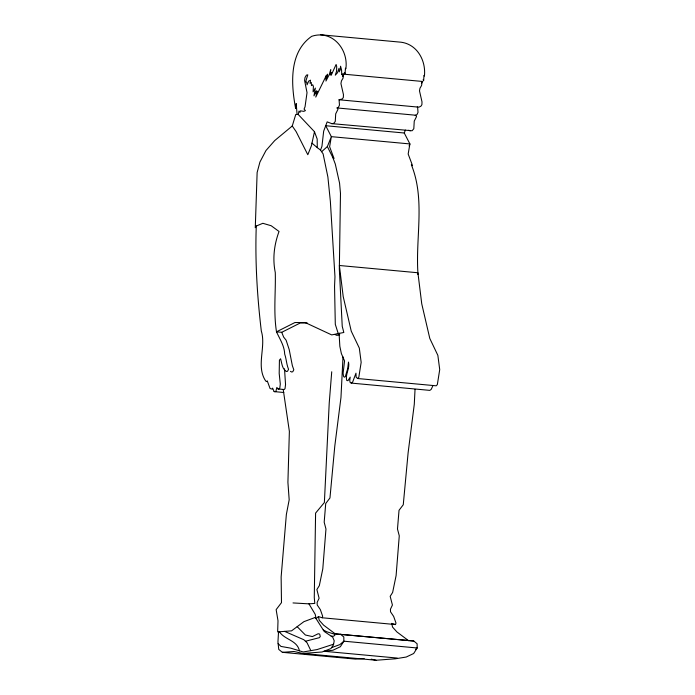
<?xml version="1.0" encoding="UTF-8"?>
<svg xmlns="http://www.w3.org/2000/svg" width="695" height="695" viewBox="0 0 695 695"><rect width="100%" height="100%" fill="white"/><g stroke="black" fill="none" stroke-linecap="round" stroke-linejoin="round"><path stroke-width="1.04" d="M417.895 274.516L417.912 272.779C415.541 236.917 425.314 199.178 411.353 164.767M284.516 368.828L285.541 384.535L285.019 388.653L284.159 389.556L277.965 388.905L276.862 387.428L275.828 391.589L274.134 391.598L272.579 388.097L272.171 389.104L270.086 388.54L267.245 380.86L266.75 381.538L265.794 381.129C255.647 366.352 266.307 346.84 261.32 331.081C257.193 296.192 255.004 261.19 256.264 226.04L262.849 223.295L271.189 225.745L279.034 231.47C274.169 244.692 272.431 258.592 275.281 272.57C275.802 292.334 273.387 312.125 276.488 331.819C279.738 339.03 284.42 345.754 284.681 354.059C286.427 359.046 286.47 364.432 288.564 369.306L287.504 371.286L286.357 371.521C282.057 368.993 281.875 363.051 280.598 358.75L279.425 360.175L279.19 373.441L280.302 384.048L279.79 388.166L278.93 389.07L277.965 388.905M417.2 107.03L419.059 107.091L420.892 106.222L421.9 104.684L422.004 101.887L419.493 90.863L419.98 88.187L421.552 85.572L422.256 81.437L343.712 74.165L343 78.292L341.436 80.907L340.941 83.582L343.452 94.607L343.356 97.404L342.348 98.942L339.064 99.767L339.473 105.119L338.413 107.334L337.075 107.942L338.013 109.254L335.702 113.841L335.268 121.46L333.548 123.484L331.689 123.623L327.171 121.868L323.67 131.164L321.95 146.28L320.525 150.103L323.097 153.838L327.884 176.982L330.368 201.446L334.964 276.74L334.547 286.427L335.303 324.348L338.178 333.4M343.017 356.909L340.967 397.497L334.799 446.025L329.96 497.959L325.72 503.519L324.183 522.206L325.964 529.043L322.793 568.84L319.318 585.668L316.868 589.551L319.109 598.239L317.146 602.426L317.207 604.971L320.352 609.628L322.671 616.239L322.202 617.768L318.44 616.561L316.034 618.585M415.037 389.339L414.281 404.29L408.113 452.819L403.265 504.752L399.026 510.312L397.488 528.999L399.269 535.836L396.098 575.625L392.632 592.461L390.173 596.336L392.423 605.032L390.451 609.211L390.512 611.765L393.657 616.422L395.985 623.033L395.507 624.562L322.202 617.768M331.732 371.773L329.239 402.839L324.374 502.528L315.591 513.101L314.27 597.561L314.8 603.408L308.945 603.851L293.012 602.939M278.53 631.833L277.948 642.006L278.756 649.417L282.361 652.318L355.666 659.112L364.145 658.513M314.479 131.72L311.386 145.82L307.807 154.716L296.166 131.676L292.256 125.995L295.757 114.484L298.224 114.484L314.479 131.72L317.181 139.026L317.276 147.627L320.525 150.103M298.224 114.484L299.032 111.026L299.979 112.399L300.466 110.844L303.793 111.356L305.426 110.609L304.062 109.124L305.027 106.848L307.025 92.67L304.592 80.429L305.018 77.519L306.426 75.138L307.815 74.834L305.591 81.949L306.686 82.01L307.068 84.816L308.702 81.08L310.526 80.16L310.04 83.383L311.291 82.444L311.473 85.615L312.68 84.747L313.428 86.423L313.08 91.879L315.365 88.074L313.966 95.832L316.434 90.837L315.695 93.782L317.406 91.227L315.765 97.1L326.45 75.208L325.694 79.074L327.562 74.157L325.938 81.054L329.221 74.695L330.768 69.491L330.229 75.043L331.611 72.636L331.237 75.147L336.111 64.47L336.701 66.503L336.554 71.316L335.294 75.173L337.483 72.749L339.012 68.301L339.203 71.863L340.246 69.813L340.559 66.207L341.566 69.995L341.74 74.686L342.574 73.87L342.531 76.511L344.538 72.515L345.085 73.609L345.441 68.136L345.875 68.788C348.612 49.241 332.132 29.459 311.681 36.331C288.877 52.238 291.04 84.269 295.644 108.542L296.218 103.546L297.043 114.093M412.561 165.723L408.165 154.003L409.902 143.935L404.264 133.006L405.359 130.104M409.103 145.915L409.902 143.935L331.35 136.654L325.712 125.725L404.264 133.006M327.354 146.567L331.35 136.654L329.621 146.723L334.008 158.443L332.809 157.487L327.354 146.567L321.629 151.701M432.759 386.064L431.178 389.417L429.805 390.373L351.262 383.093L350.132 382.441L349.741 380.504L350.202 377.133L347.96 380.695L346.753 380.469C344.998 374.397 350.08 368.446 348.49 362.069L347.691 368.654L345.328 376.62L344.294 377.229L343.521 376.23L343.095 373.25L344.564 360.957L341.384 353.625L339.838 346.301L339.073 333.192M421.465 83.009L422.256 81.437M256.264 226.04L255.282 227.699L257.133 172.499L259.921 162.048L265.977 150.52L274.716 140.581L292.256 125.995M357.647 378.523L358.802 377.315L361.165 362.338L359.315 348.082L351.262 331.194L343.208 296.583L339.36 265.49L417.912 272.761L421.752 303.854L429.805 338.474L437.859 355.362L439.718 369.61L437.346 384.587L436.199 385.803L357.647 378.523L356.161 377.272L355.962 373.18L352.626 382.146L351.262 383.093M415.584 649.339L417.174 647.983L417.113 643.77L413.786 641.025L335.285 633.883L323.627 625.17L319.214 620.27L318.44 616.561M332.809 157.487L335.294 164.037L339.56 183.133L340.481 193.401L339.334 268.982L342.235 326.329L343.825 332.479L331.689 334.903L305.114 322.515L294.958 322.532L276.488 331.819L281.727 332.306L300.197 323.019L307.303 323.01M415.176 115.431L416.965 114.614L418.016 112.39L417.608 107.047L339.064 99.767M331.506 647.662L339.881 644.586L343.869 641.19L417.174 647.983L413.664 653.517L406.21 657.036L395.359 658.791L376.117 660.25L302.803 653.456L294.02 651.502L282.361 652.318M305.444 641.25L319.37 637.68L320.273 636.542L319.691 634.066L318.188 633.736L312.411 636.585L305.374 635.004L297.182 626.673M333.6 644.204L317.137 649.556L303.194 651.971L290.727 648.148L280.954 646.42L278.122 643.605M339.725 334.738L336.919 335.39L334.955 334.477M331.689 123.623L412.092 130.764L413.812 128.731L414.246 121.121L416.557 116.534L415.627 115.222L337.075 107.942M302.803 653.456L322.046 651.997L330.829 648.609L333.47 644.925L334.208 640.773L332.697 637.167L324.217 631.468L315.295 617.429M331.185 636.151L333.418 636.255L334.851 635.334L334.165 634.083L326.719 631.746L323.253 629.948M335.285 633.883L413.786 641.025M320.525 34.75L399.069 42.03C416.444 42.986 426.191 59.979 424.419 76.068L423.993 75.416L423.629 80.889L423.081 79.795M337.292 333.609L339.386 333.8M274.134 391.598L283.821 392.493M397.245 658.061L323.94 651.267L332.896 650.242L340.359 646.724L343.869 641.19L343.808 636.976L340.481 634.24M371.234 659.164L376.117 660.25M392.684 623.65L395.507 624.562M284.611 631.373L303.845 639.739L307.042 642.762L310.856 650.642M408.738 130.243L410.241 130.903M290.449 371.33L291.587 372.007L292.743 371.773L293.803 369.792L292.343 365.613L289.207 349.602L286.114 340.211L283.647 337.092L281.727 332.306M408.591 640.677L396.932 631.964L392.527 627.064L391.745 623.354M311.968 143.144L317.276 147.627M279.407 631.764C284.611 639.8 297.252 640.225 299.415 650.815M308.945 603.851L315.217 614.345L315.825 617.23L303.897 621.669L291.57 630.843L277.653 631.903L278.009 620.8L276.15 609.637L281.484 602.635L281.136 576.989L286.357 514.517L289.181 499.792L287.912 482.365L289.372 431.395L283.204 389.391"/></g></svg>
